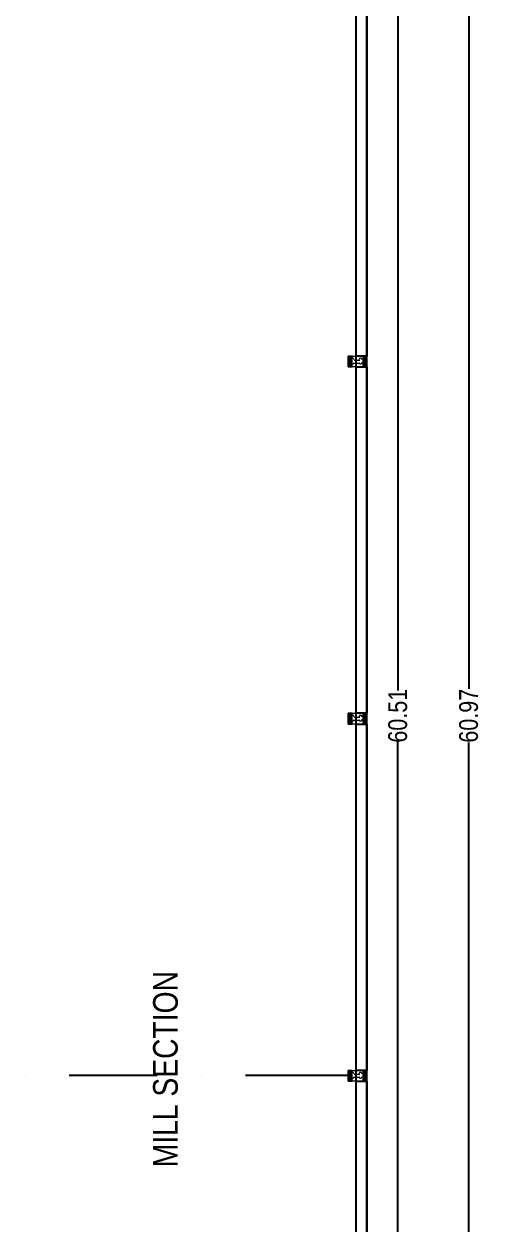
# Model space of a CAD drawing. Header units: metres. Extents: x -941 to 1333, y -28 to 1490.
# Drawn here: x 840.97 to 850.7, y 372.1 to 397.65 of the extents above; entities that cross this region are included whole.
import ezdxf

# ---------------------------------------------------------------- set-up
doc = ezdxf.new("R2010")
doc.units = ezdxf.units.M
for name, color, linetype in [('BLK_1_FLR_0_CARPET_AREA', 45, 'Continuous'), ('BLK_1_FLR_0_REGULAR_ROOM_1', 4, 'Continuous'), ('window', 3, 'Continuous')]:
    doc.layers.add(name, color=color, linetype=linetype)
doc.styles.add('style2A', font='swissc.ttf')
doc.dimstyles.get("Standard").update_dxf_attribs({"dimtxt": 0.4, "dimasz": 0.18, "dimexe": 0.18, "dimexo": 0.0625, "dimgap": 0, "dimtad": 0, "dimzin": 0, "dimdsep": 46, "dimtxsty": 'style2A', "dimcen": 0.09, "dimse1": 1, "dimse2": 1, "dimadec": 0, "dimazin": 0, "dimtfac": 1, "dimtofl": 0, "dimtmove": 0, "dimatfit": 3, "dimfxl": 0, "dimtolj": 1, "dimtzin": 0, "dimarcsym": 0})

# ---------------------------------------------------------------- blocks, each defined once
blk = doc.blocks.new('*D281')
at = {"layer": 'Defpoints', "color": 0}
for p in [(848.038, 413.176), (848.927, 413.176), (848.038, 352.67)]:
    blk.add_point(p, dxfattribs=at)
at = {"layer": 'window', "color": 0, "lineweight": -2}
for p, q in [((848.927, 412.996), (848.927, 383.458)), ((848.927, 352.85), (848.927, 382.388))]:
    blk.add_line(p, q, dxfattribs=at)
at = {"layer": 'window', "color": 0}
for points in [[(848.897, 412.996), (848.957, 412.996), (848.927, 413.176)], [(848.897, 352.85), (848.957, 352.85), (848.927, 352.67)]]:
    blk.add_solid(points, dxfattribs=at)
at = {"layer": 'window', "color": 0, "insert": (848.927, 382.923), "char_height": 0.4, "attachment_point": 5, "rotation": 90, "style": 'style2A'}
blk.add_mtext('\\A1;60.51', dxfattribs=at)
blk = doc.blocks.new('*D283')
at = {"layer": 'Defpoints', "color": 0}
for p in [(848.268, 413.405), (848.268, 352.441), (850.436, 352.441)]:
    blk.add_point(p, dxfattribs=at)
at = {"layer": 'window', "color": 0, "lineweight": -2}
for p, q in [((850.436, 413.225), (850.436, 383.495)), ((850.436, 352.621), (850.436, 382.351))]:
    blk.add_line(p, q, dxfattribs=at)
at = {"layer": 'window', "color": 0}
for points in [[(850.406, 413.225), (850.466, 413.225), (850.436, 413.405)], [(850.406, 352.621), (850.466, 352.621), (850.436, 352.441)]]:
    blk.add_solid(points, dxfattribs=at)
at = {"layer": 'window', "color": 0, "insert": (850.436, 382.923), "char_height": 0.4, "attachment_point": 5, "rotation": 90, "style": 'style2A'}
blk.add_mtext('\\A1;60.97', dxfattribs=at)

msp = doc.modelspace()

# ---------------------------------------------------------------- linework, layer by layer
at = {"lineweight": 25}
for points in [[(829.98021, 352.44061), (848.26755, 352.44061), (848.26755, 413.40534), (829.98021, 413.40534)], [(848.03844, 397.95067), (848.26755, 397.95067), (848.26755, 390.57741), (848.03844, 390.57741)], [(848.03844, 390.3483), (848.26755, 390.3483), (848.26755, 382.97505), (848.03844, 382.97505)], [(848.03844, 382.74593), (848.26755, 382.74593), (848.26755, 375.37268), (848.03844, 375.37268)], [(848.03844, 375.14357), (848.26755, 375.14357), (848.26755, 367.77031), (848.03844, 367.77031)]]:
    msp.add_lwpolyline(points, close=True, dxfattribs=at)
for points in [[(841.5608, 352.44061), (841.5608, 352.66972), (848.03844, 352.66972), (848.03844, 413.17623), (841.5608, 413.17623), (841.5608, 413.40534)], [(840.99844, 375.26854), (840.99844, 375.26854)], [(841.93571, 375.26854), (843.81027, 375.26854)], [(844.74755, 375.26854), (844.74755, 375.26854)], [(845.68483, 375.26854), (847.87181, 375.26854)]]:
    msp.add_lwpolyline(points, dxfattribs=at)
at = {"lineweight": 18}
for points in [[(848.26755, 390.3483), (847.87181, 390.3483), (847.87181, 390.57741), (848.26755, 390.57741)], [(847.95512, 390.57741), (847.87181, 390.57741), (847.87181, 390.3483), (847.95512, 390.3483)], [(848.18423, 390.3483), (847.95512, 390.3483), (847.95512, 390.57741), (848.18423, 390.57741)], [(848.26755, 382.74593), (847.87181, 382.74593), (847.87181, 382.97505), (848.26755, 382.97505)], [(847.95512, 382.97505), (847.87181, 382.97505), (847.87181, 382.74593), (847.95512, 382.74593)], [(848.18423, 382.74593), (847.95512, 382.74593), (847.95512, 382.97505), (848.18423, 382.97505)], [(848.26755, 375.14357), (847.87181, 375.14357), (847.87181, 375.37268), (848.26755, 375.37268)], [(847.95512, 375.37268), (847.87181, 375.37268), (847.87181, 375.14357), (847.95512, 375.14357)], [(848.18423, 375.14357), (847.95512, 375.14357), (847.95512, 375.37268), (848.18423, 375.37268)]]:
    msp.add_lwpolyline(points, close=True, dxfattribs=at)
for points in [[(847.87181, 390.51493), (847.87181, 390.3483)], [(847.95512, 390.43161), (847.95512, 390.4941)], [(847.97595, 390.51493), (847.97595, 390.51493)], [(847.97595, 390.41078), (847.97595, 390.41078)], [(847.99678, 390.4941), (847.99678, 390.4941)], [(847.99678, 390.4941), (848.12175, 390.4941)], [(847.99678, 390.43161), (847.99678, 390.43161)], [(847.99678, 390.43161), (848.12175, 390.43161)], [(848.12175, 390.4941), (848.12175, 390.4941)], [(848.12175, 390.43161), (848.12175, 390.43161)], [(848.14258, 390.51493), (848.14258, 390.51493)], [(848.14258, 390.41078), (848.14258, 390.41078)], [(848.18423, 390.4941), (848.18423, 390.43161)], [(847.87181, 382.93339), (847.87181, 382.74593)], [(847.95512, 382.82925), (847.95512, 382.89173)], [(847.97595, 382.91256), (847.97595, 382.91256)], [(847.97595, 382.80842), (847.97595, 382.80842)], [(847.99678, 382.89173), (847.99678, 382.89173)], [(847.99678, 382.89173), (848.12175, 382.89173)], [(847.99678, 382.82925), (847.99678, 382.82925)], [(847.99678, 382.82925), (848.12175, 382.82925)], [(848.12175, 382.89173), (848.12175, 382.89173)], [(848.12175, 382.82925), (848.12175, 382.82925)], [(848.14258, 382.91256), (848.14258, 382.91256)], [(848.14258, 382.80842), (848.14258, 382.80842)], [(848.18423, 382.89173), (848.18423, 382.82925)], [(847.87181, 375.33102), (847.87181, 375.14357)], [(847.95512, 375.22688), (847.95512, 375.28937)], [(847.97595, 375.33102), (847.97595, 375.33102)], [(847.99678, 375.28937), (847.99678, 375.28937)], [(847.99678, 375.28937), (848.12175, 375.28937)], [(848.12175, 375.28937), (848.12175, 375.28937)], [(848.14258, 375.33102), (848.14258, 375.33102)], [(848.18423, 375.28937), (848.18423, 375.22688)], [(847.97595, 375.20605), (847.97595, 375.20605)], [(847.99678, 375.22688), (847.99678, 375.22688)], [(847.99678, 375.22688), (848.12175, 375.22688)], [(848.12175, 375.22688), (848.12175, 375.22688)], [(848.14258, 375.20605), (848.14258, 375.20605)]]:
    msp.add_lwpolyline(points, dxfattribs=at)
for points in [[(847.99678, 390.50451, 0.414215), (847.96554, 390.53575, 0.414215), (847.93429, 390.50451)], [(847.93429, 390.44203, 0.414215), (847.96554, 390.41078, 0.414215), (847.99678, 390.44203)], [(848.16341, 390.50451, 0.414215), (848.13216, 390.53575, 0.414215), (848.10092, 390.50451)], [(848.10092, 390.44203, 0.414215), (848.13216, 390.41078, 0.414215), (848.16341, 390.44203)], [(847.99678, 382.90215, 0.414215), (847.96554, 382.93339, 0.414215), (847.93429, 382.90215)], [(847.93429, 382.83966, 0.414215), (847.96554, 382.80842, 0.414215), (847.99678, 382.83966)], [(848.16341, 382.90215, 0.414215), (848.13216, 382.93339, 0.414215), (848.10092, 382.90215)], [(848.10092, 382.83966, 0.414215), (848.13216, 382.80842, 0.414215), (848.16341, 382.83966)], [(847.99678, 375.29978, 0.414215), (847.96554, 375.33102, 0.414215), (847.93429, 375.29978)], [(848.16341, 375.29978, 0.414215), (848.13216, 375.33102, 0.414215), (848.10092, 375.29978)], [(847.93429, 375.2373, 0.414215), (847.96554, 375.20605, 0.414215), (847.99678, 375.2373)], [(848.10092, 375.2373, 0.414215), (848.13216, 375.20605, 0.414215), (848.16341, 375.2373)]]:
    msp.add_lwpolyline(points, format="xyb", dxfattribs=at)
for points in [[(847.95512, 390.57741), (847.87181, 390.57741), (847.95512, 390.3483)], [(847.87181, 390.57741), (847.95512, 390.3483), (847.87181, 390.3483)], [(848.26755, 390.57741), (848.18423, 390.57741), (848.26755, 390.3483)], [(848.18423, 390.57741), (848.26755, 390.3483), (848.18423, 390.3483)], [(847.95512, 382.97505), (847.87181, 382.97505), (847.95512, 382.74593)], [(847.87181, 382.97505), (847.95512, 382.74593), (847.87181, 382.74593)], [(848.26755, 382.97505), (848.18423, 382.97505), (848.26755, 382.74593)], [(848.18423, 382.97505), (848.26755, 382.74593), (848.18423, 382.74593)], [(847.95512, 375.37268), (847.87181, 375.37268), (847.95512, 375.14357)], [(847.87181, 375.37268), (847.95512, 375.14357), (847.87181, 375.14357)], [(848.26755, 375.37268), (848.18423, 375.37268), (848.26755, 375.14357)], [(848.18423, 375.37268), (848.26755, 375.14357), (848.18423, 375.14357)]]:
    msp.add_solid(points)
at = {"layer": 'BLK_1_FLR_0_CARPET_AREA'}
msp.add_lwpolyline([(848.03844, 413.17623), (830.20933, 413.17623), (830.20933, 352.66972), (848.03844, 352.66972)], close=True, dxfattribs=at)
at = {"layer": 'BLK_1_FLR_0_REGULAR_ROOM_1', "color": 4}
msp.add_lwpolyline([(848.03844, 413.17623), (830.20933, 413.17623), (830.20933, 352.66972), (848.03844, 352.66972)], close=True, dxfattribs=at)

# ---------------------------------------------------------------- texts
at = {"insert": (844.25264, 373.31067), "char_height": 0.5249597, "attachment_point": 7, "rotation": 90, "style": 'style2A'}
msp.add_mtext('MILL SECTION', dxfattribs=at)

# ---------------------------------------------------------------- dimensions: what is measured, and where the dimension line sits
at = {"layer": 'window'}
dim = msp.add_aligned_dim(p1=(848.26755, 413.40534), p2=(848.26755, 352.44061), distance=2.16806, text='60.97', dimstyle='Standard', dxfattribs=at)
dim.commit()
dim.dimension.update_dxf_attribs({"geometry": '*D283', "text_midpoint": (850.43561, 382.92297)})
dim = msp.add_aligned_dim(p1=(848.03844, 352.66972), p2=(848.03844, 413.17623), distance=-0.88874, dimstyle='Standard', dxfattribs=at)
dim.commit()
dim.dimension.update_dxf_attribs({"geometry": '*D281', "text_midpoint": (848.92717, 382.92297)})

doc.saveas('drawing.dxf')
